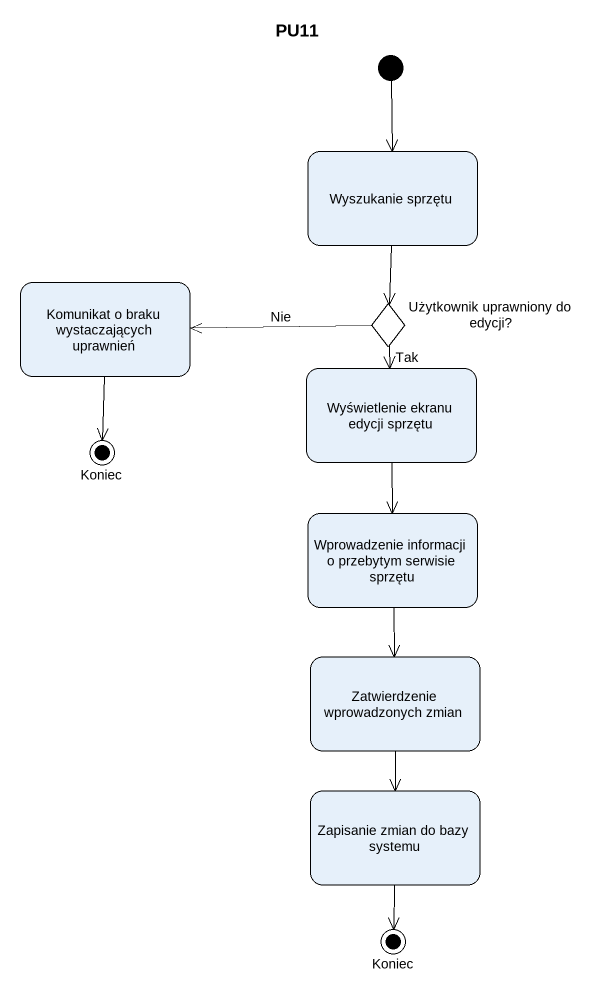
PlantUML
@startuml
title PU11
hide empty description
state "Wyszukanie sprzętu" as Wyszukanie_sprzętu
state "Komunikat o braku wystaczających uprawnień" as Komunikat_o_braku
state "Użytkownik uprawniony do edycji?" as Użytkownik_uprawniony_do <<choice>>
state "Wyświetlenie ekranu edycji sprzętu" as Wyświetlenie_ekranu_edycji
state Koniec <<end>>
state "Wprowadzenie informacji o przebytym serwisie sprzętu" as Wprowadzenie_informacji_o
state "Zatwierdzenie wprowadzonych zmian" as Zatwierdzenie_wprowadzonych
state "Zapisanie zmian do bazy systemu" as Zapisanie_zmian_do_bazy
state "Koniec" as Koniec_2 <<end>>
[*] --> Wyszukanie_sprzętu
Wyszukanie_sprzętu --> Użytkownik_uprawniony_do
Komunikat_o_braku --> Koniec
Użytkownik_uprawniony_do -left-> Komunikat_o_braku : Nie
Użytkownik_uprawniony_do --> Wyświetlenie_ekranu_edycji : Tak
Wyświetlenie_ekranu_edycji --> Wprowadzenie_informacji_o
Wprowadzenie_informacji_o --> Zatwierdzenie_wprowadzonych
Zatwierdzenie_wprowadzonych --> Zapisanie_zmian_do_bazy
Zapisanie_zmian_do_bazy --> Koniec_2
@enduml
